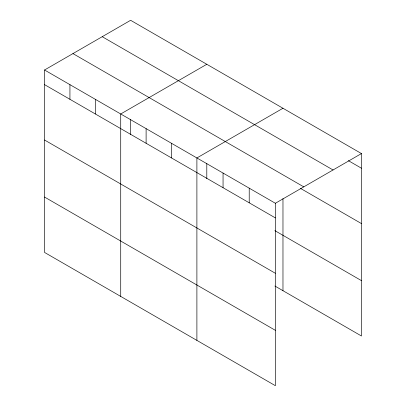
<?xml version="1.0" encoding="UTF-8"?>
<svg xmlns="http://www.w3.org/2000/svg" width="406" height="406" viewBox="0 0 406 406"><rect width="100%" height="100%" fill="white"/><g stroke="black" fill="none" stroke-linecap="round" stroke-linejoin="round"><path stroke-width="0.61" d="M275.38 273.284L275.38 203.269L44.543 69.999L44.543 252.43L275.38 385.7L275.38 273.284L44.543 140.009M274.867 286.012L361.457 336.001L361.457 153.57L130.62 20.3L44.543 69.999M206.796 64.28L120.719 113.979L120.719 296.41M282.972 108.26L196.895 157.954L196.895 340.385M275.38 203.269L361.457 153.57M348.378 160.664L361.457 168.216M102.216 36.702L333.052 169.972M72.948 53.597L303.784 186.867M300.415 188.343L361.457 223.584M44.543 84.641L275.38 217.91M274.867 230.644L361.457 280.632M44.543 197.057L275.38 330.332M282.972 198.554L282.972 290.691M249.218 188.166L249.218 202.807M223.056 173.063L223.056 187.704M206.796 163.451L206.796 178.665M171.505 143.298L171.505 157.939M146.109 128.636L146.109 143.282M130.62 119.471L130.62 134.685M95.329 99.318L95.329 113.959M69.933 84.656L69.933 99.303"/></g></svg>
